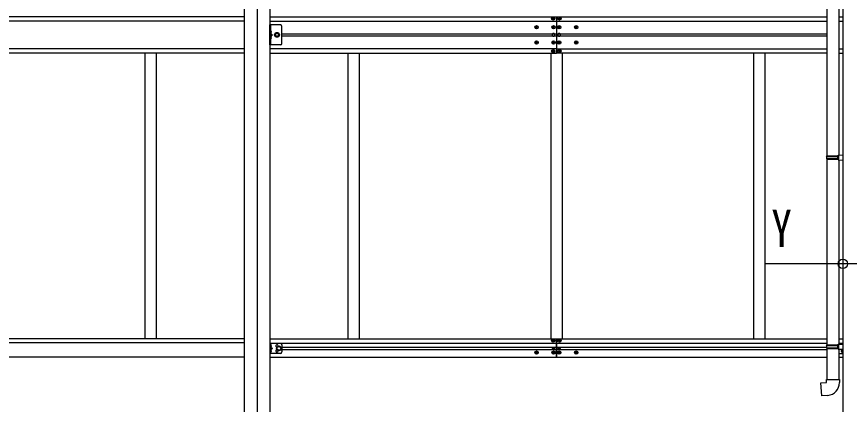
# Model space of a CAD drawing. Units: millimetres, scale not verified. Extents: x -16820 to 16820, y -11880 to 11880.
# Drawn here: x -6871 to -3933, y -6237 to -4869 of the extents above; entities that cross this region are included whole.
import ezdxf
from ezdxf.enums import TextEntityAlignment as Align

# ---------------------------------------------------------------- set-up
doc = ezdxf.new("R2010")
doc.units = ezdxf.units.MM
doc.header["$LTSCALE"] = 60
for name, color, linetype in [('0-3_YKK_12', 2, 'Continuous'), ('0-4_YKK_13', 4, 'Continuous'), ('0-5_YKK_A1', 4, 'Continuous'), ('0-6_YKK_D', 6, 'Continuous')]:
    doc.layers.add(name, color=color, linetype=linetype)
doc.styles.add('ＭＳ ゴシック', font='')
doc.styles.get('ＭＳ ゴシック').set_extended_font_data('MS Gothic')

msp = doc.modelspace()

# ---------------------------------------------------------------- linework, layer by layer
at = {"layer": '0-3_YKK_12'}
msp.add_line((-6022.92, -3973.81), (-6022.92, -6917.37), dxfattribs=at)
at = {"layer": '0-4_YKK_13'}
for p, q in [((-4012.12, -4243.44), (-4012.12, -5360.13)), ((-3970.12, -4246), (-3970.12, -5357.57)), ((-4976.42, -4874.89), (-4975.42, -4874.89)), ((-4954.42, -4874.89), (-4953.42, -4874.89)), ((-5940.72, -4898.39), (-5977.72, -4898.39)), ((-5975.22, -4898.39), (-5975.22, -4968.39)), ((-5935.72, -4963.39), (-5935.72, -4903.39)), ((-5974.72, -4928.39), (-5975.22, -4928.3)), ((-5975.22, -4928.39), (-5968.22, -4933.39)), ((-5975.22, -4933.39), (-5968.22, -4933.39)), ((-5975.22, -4938.39), (-5968.22, -4933.39)), ((-5974.72, -4920.39), (-5973.92, -4920.53)), ((-5974.72, -4928.39), (-5973.92, -4928.25)), ((-5035.42, -4906.89), (-5034.42, -4906.89)), ((-4975.42, -4906.89), (-4974.42, -4906.89)), ((-4955.42, -4906.89), (-4954.42, -4906.89)), ((-4895.42, -4906.89), (-4894.42, -4906.89)), ((-5974.72, -4946.39), (-5975.22, -4946.3)), ((-5974.72, -4938.39), (-5973.92, -4938.53)), ((-5974.72, -4946.39), (-5973.92, -4946.25)), ((-5035.42, -4960.89), (-5034.42, -4960.89)), ((-4975.42, -4960.89), (-4974.42, -4960.89)), ((-4955.42, -4960.89), (-4954.42, -4960.89)), ((-4895.42, -4960.89), (-4894.42, -4960.89)), ((-4976.42, -4991.89), (-4975.42, -4991.89)), ((-4954.42, -4991.89), (-4953.42, -4991.89)), ((-4014.12, -5362.13), (-4013.12, -5360.13)), ((-4014.12, -5362.13), (-3970.12, -5362.13)), ((-4014.12, -5362.13), (-4014.12, -5370.13)), ((-4014.12, -5370.13), (-3970.12, -5370.13)), ((-4014.12, -5370.13), (-4013.12, -5372.13)), ((-4013.12, -5360.13), (-3970.12, -5360.13)), ((-4013.12, -5372.13), (-3970.12, -5372.13)), ((-4012.12, -5372.13), (-4012.12, -6027.82)), ((-3974.6, -5362.13), (-3975.03, -5360.13)), ((-3972.12, -5357.63), (-3956.12, -5357.16)), ((-3972.12, -5359.63), (-3972.12, -5357.63)), ((-3972.12, -5359.63), (-3970.12, -5359.63)), ((-3972.12, -5374.63), (-3972.12, -5372.63)), ((-3972.12, -5374.63), (-3956.12, -5375.1)), ((-3970.12, -5374.69), (-3970.12, -6025.26)), ((-3956.12, -5357.16), (-3956.12, -5375.1)), ((-5977.72, -6022.39), (-5977.72, -6057.39)), ((-5940.72, -6022.39), (-5977.72, -6022.39)), ((-5975.22, -6022.39), (-5975.22, -6057.39)), ((-4979.42, -6012.89), (-4980.42, -6012.89)), ((-4976.42, -6011.89), (-4975.42, -6011.89)), ((-4957.42, -6011.89), (-4958.42, -6011.89)), ((-4954.42, -6012.89), (-4953.42, -6012.89)), ((-3970.12, -6022.39), (-3956.12, -6022.39)), ((-3958.62, -6022.39), (-3958.62, -6024.92)), ((-3956.12, -6022.39), (-3956.12, -6057.39)), ((-5974.72, -6034.89), (-5975.22, -6034.8)), ((-5975.22, -6039.89), (-5968.22, -6039.89)), ((-5974.72, -6026.89), (-5973.92, -6027.03)), ((-5974.72, -6034.89), (-5973.92, -6034.75)), ((-5974.72, -6044.89), (-5973.92, -6045.03)), ((-5935.72, -6027.39), (-5935.72, -6052.39)), ((-4978.15, -6038.98), (-4978.97, -6038.98)), ((-4975.69, -6039.8), (-4974.87, -6039.8)), ((-4958.15, -6039.8), (-4958.97, -6039.8)), ((-4955.69, -6038.98), (-4954.87, -6038.98)), ((-4014.12, -6029.82), (-4013.12, -6027.82)), ((-4014.12, -6029.82), (-3970.12, -6029.82)), ((-4014.12, -6029.82), (-4014.12, -6037.82)), ((-4014.12, -6037.82), (-3970.12, -6037.82)), ((-4014.12, -6037.82), (-4013.12, -6039.82)), ((-4013.12, -6027.82), (-3970.12, -6027.82)), ((-4013.12, -6039.82), (-3970.12, -6039.82)), ((-4012.12, -6039.82), (-4012.12, -6149.82)), ((-3974.6, -6029.82), (-3975.03, -6027.82)), ((-3972.12, -6025.32), (-3956.12, -6024.85)), ((-3972.12, -6027.32), (-3972.12, -6025.32)), ((-3972.12, -6027.32), (-3970.12, -6027.32)), ((-3972.12, -6042.32), (-3972.12, -6040.32)), ((-3972.12, -6042.32), (-3956.12, -6042.79)), ((-3970.12, -6042.37), (-3970.12, -6149.82)), ((-3961.8, -6042.62), (-3958.62, -6044.89)), ((-3959.12, -6044.89), (-3959.92, -6045.03)), ((-3958.62, -6042.71), (-3958.62, -6057.39)), ((-3956.12, -6024.85), (-3956.12, -6042.79)), ((-5940.72, -6057.39), (-5977.72, -6057.39)), ((-5974.72, -6052.89), (-5975.22, -6052.8)), ((-5974.72, -6052.89), (-5973.92, -6052.75)), ((-5038.42, -6054.39), (-5039.42, -6054.39)), ((-5035.42, -6055.39), (-5034.42, -6055.39)), ((-4978.42, -6054.39), (-4979.42, -6054.39)), ((-4975.42, -6055.39), (-4974.42, -6055.39)), ((-4958.42, -6055.39), (-4959.42, -6055.39)), ((-4955.42, -6054.39), (-4954.42, -6054.39)), ((-4898.42, -6055.39), (-4899.42, -6055.39)), ((-4895.42, -6054.39), (-4894.42, -6054.39)), ((-3970.12, -6057.39), (-3956.12, -6057.39)), ((-3959.12, -6052.89), (-3959.92, -6052.75)), ((-3959.12, -6052.89), (-3958.62, -6052.8)), ((-4014.12, -6149.82), (-3968.12, -6149.82)), ((-4014.12, -6159.82), (-4014.12, -6149.82)), ((-3968.12, -6149.82), (-3968.12, -6160.73))]:
    msp.add_line(p, q, dxfattribs=at)
for points in [[(-4979.42, -4875.89), (-4980.42, -4875.89), (-4980.42, -4874.89), (-4979.42, -4874.89)], [(-4978.42, -4873.89), (-4978.42, -4872.89), (-4977.42, -4872.89), (-4977.42, -4873.89)], [(-4977.42, -4876.89), (-4977.42, -4877.89), (-4978.42, -4877.89), (-4978.42, -4876.89)], [(-4975.42, -4874.89), (-4975.42, -4875.89), (-4976.42, -4875.89)], [(-4957.42, -4875.89), (-4958.42, -4875.89), (-4958.42, -4874.89), (-4957.42, -4874.89)], [(-4956.42, -4873.89), (-4956.42, -4872.89), (-4955.42, -4872.89), (-4955.42, -4873.89)], [(-4955.42, -4876.89), (-4955.42, -4877.89), (-4956.42, -4877.89), (-4956.42, -4876.89)], [(-4953.42, -4874.89), (-4953.42, -4875.89), (-4954.42, -4875.89)], [(-5940.72, -4968.39), (-5977.72, -4968.39), (-5977.72, -4898.39)], [(-5038.42, -4905.89), (-5039.42, -4905.89), (-5039.42, -4906.89), (-5038.42, -4906.89)], [(-5036.42, -4904.89), (-5036.42, -4903.89), (-5037.42, -4903.89), (-5037.42, -4904.89)], [(-5034.42, -4906.89), (-5034.42, -4905.89), (-5035.42, -4905.89)], [(-4978.42, -4905.89), (-4979.42, -4905.89), (-4979.42, -4906.89), (-4978.42, -4906.89)], [(-4976.42, -4904.89), (-4976.42, -4903.89), (-4977.42, -4903.89), (-4977.42, -4904.89)], [(-4974.42, -4906.89), (-4974.42, -4905.89), (-4975.42, -4905.89)], [(-4958.42, -4905.89), (-4959.42, -4905.89), (-4959.42, -4906.89), (-4958.42, -4906.89)], [(-4956.42, -4904.89), (-4956.42, -4903.89), (-4957.42, -4903.89), (-4957.42, -4904.89)], [(-4954.42, -4906.89), (-4954.42, -4905.89), (-4955.42, -4905.89)], [(-4898.42, -4905.89), (-4899.42, -4905.89), (-4899.42, -4906.89), (-4898.42, -4906.89)], [(-4896.42, -4904.89), (-4896.42, -4903.89), (-4897.42, -4903.89), (-4897.42, -4904.89)], [(-4894.42, -4906.89), (-4894.42, -4905.89), (-4895.42, -4905.89)], [(-5975.6, -4924.39), (-5974.97, -4923.21), (-5972.74, -4922.09)], [(-5975.6, -4924.39), (-5974.97, -4925.58), (-5972.74, -4926.69)], [(-5974.72, -4928.39), (-5974.72, -4920.39), (-5975.22, -4920.48), (-5975.22, -4928.3)], [(-5037.42, -4907.89), (-5037.42, -4908.89), (-5036.42, -4908.89), (-5036.42, -4907.89)], [(-4977.42, -4907.89), (-4977.42, -4908.89), (-4976.42, -4908.89), (-4976.42, -4907.89)], [(-4957.42, -4907.89), (-4957.42, -4908.89), (-4956.42, -4908.89), (-4956.42, -4907.89)], [(-4897.42, -4907.89), (-4897.42, -4908.89), (-4896.42, -4908.89), (-4896.42, -4907.89)], [(-5975.6, -4942.39), (-5974.97, -4941.21), (-5972.74, -4940.09)], [(-5975.6, -4942.39), (-5974.97, -4943.58), (-5972.74, -4944.69)], [(-5974.72, -4946.39), (-5974.72, -4938.39), (-5975.22, -4938.48), (-5975.22, -4946.3)], [(-5038.42, -4959.89), (-5039.42, -4959.89), (-5039.42, -4960.89), (-5038.42, -4960.89)], [(-5036.42, -4958.89), (-5036.42, -4957.89), (-5037.42, -4957.89), (-5037.42, -4958.89)], [(-5037.42, -4961.89), (-5037.42, -4962.89), (-5036.42, -4962.89), (-5036.42, -4961.89)], [(-5034.42, -4960.89), (-5034.42, -4959.89), (-5035.42, -4959.89)], [(-4978.42, -4959.89), (-4979.42, -4959.89), (-4979.42, -4960.89), (-4978.42, -4960.89)], [(-4976.42, -4958.89), (-4976.42, -4957.89), (-4977.42, -4957.89), (-4977.42, -4958.89)], [(-4977.42, -4961.89), (-4977.42, -4962.89), (-4976.42, -4962.89), (-4976.42, -4961.89)], [(-4974.42, -4960.89), (-4974.42, -4959.89), (-4975.42, -4959.89)], [(-4958.42, -4959.89), (-4959.42, -4959.89), (-4959.42, -4960.89), (-4958.42, -4960.89)], [(-4956.42, -4958.89), (-4956.42, -4957.89), (-4957.42, -4957.89), (-4957.42, -4958.89)], [(-4957.42, -4961.89), (-4957.42, -4962.89), (-4956.42, -4962.89), (-4956.42, -4961.89)], [(-4954.42, -4960.89), (-4954.42, -4959.89), (-4955.42, -4959.89)], [(-4898.42, -4959.89), (-4899.42, -4959.89), (-4899.42, -4960.89), (-4898.42, -4960.89)], [(-4896.42, -4958.89), (-4896.42, -4957.89), (-4897.42, -4957.89), (-4897.42, -4958.89)], [(-4897.42, -4961.89), (-4897.42, -4962.89), (-4896.42, -4962.89), (-4896.42, -4961.89)], [(-4894.42, -4960.89), (-4894.42, -4959.89), (-4895.42, -4959.89)], [(-4979.42, -4990.89), (-4980.42, -4990.89), (-4980.42, -4991.89), (-4979.42, -4991.89)], [(-4977.42, -4989.89), (-4977.42, -4988.89), (-4978.42, -4988.89), (-4978.42, -4989.89)], [(-4978.42, -4992.89), (-4978.42, -4993.89), (-4977.42, -4993.89), (-4977.42, -4992.89)], [(-4975.42, -4991.89), (-4975.42, -4990.89), (-4976.42, -4990.89)], [(-4957.42, -4990.89), (-4958.42, -4990.89), (-4958.42, -4991.89), (-4957.42, -4991.89)], [(-4955.42, -4989.89), (-4955.42, -4988.89), (-4956.42, -4988.89), (-4956.42, -4989.89)], [(-4956.42, -4992.89), (-4956.42, -4993.89), (-4955.42, -4993.89), (-4955.42, -4992.89)], [(-4953.42, -4991.89), (-4953.42, -4990.89), (-4954.42, -4990.89)], [(-3974.6, -5362.13), (-3974.6, -5370.13), (-3975.03, -5372.13)], [(-3972.12, -5372.63), (-3970.12, -5372.63), (-3970.12, -5359.63)], [(-4980.42, -6012.89), (-4980.42, -6011.89), (-4979.42, -6011.89)], [(-4978.42, -6010.89), (-4978.42, -6009.89), (-4977.42, -6009.89), (-4977.42, -6010.89)], [(-4977.42, -6013.89), (-4977.42, -6014.89), (-4978.42, -6014.89), (-4978.42, -6013.89)], [(-4975.42, -6011.89), (-4975.42, -6012.89), (-4976.42, -6012.89)], [(-4958.42, -6011.89), (-4958.42, -6012.89), (-4957.42, -6012.89)], [(-4955.42, -6010.89), (-4955.42, -6009.89), (-4956.42, -6009.89), (-4956.42, -6010.89)], [(-4956.42, -6013.89), (-4956.42, -6014.89), (-4955.42, -6014.89), (-4955.42, -6013.89)], [(-4953.42, -6012.89), (-4953.42, -6011.89), (-4954.42, -6011.89)], [(-5975.6, -6030.89), (-5974.97, -6029.71), (-5972.74, -6028.59)], [(-5975.6, -6030.89), (-5974.97, -6032.08), (-5972.74, -6033.19)], [(-5975.6, -6048.89), (-5974.97, -6047.71), (-5972.74, -6046.59)], [(-5975.6, -6048.89), (-5974.97, -6050.08), (-5972.74, -6051.19)], [(-5974.72, -6034.89), (-5974.72, -6026.89), (-5975.22, -6026.98), (-5975.22, -6034.8)], [(-5975.22, -6034.89), (-5968.22, -6039.89), (-5975.22, -6044.89)], [(-5974.72, -6052.89), (-5974.72, -6044.89), (-5975.22, -6044.98), (-5975.22, -6052.8)], [(-5036.42, -6053.39), (-5036.42, -6052.39), (-5037.42, -6052.39), (-5037.42, -6053.39)], [(-4978.97, -6038.98), (-4978.97, -6039.8), (-4978.15, -6039.8)], [(-4976.42, -6053.39), (-4976.42, -6052.39), (-4977.42, -6052.39), (-4977.42, -6053.39)], [(-4976.51, -6038.16), (-4976.51, -6037.34), (-4977.33, -6037.34), (-4977.33, -6038.16)], [(-4977.33, -6040.62), (-4977.33, -6041.44), (-4976.51, -6041.44), (-4976.51, -6040.62)], [(-4974.87, -6039.8), (-4974.87, -6038.98), (-4975.69, -6038.98)], [(-4958.97, -6039.8), (-4958.97, -6038.98), (-4958.15, -6038.98)], [(-4957.42, -6053.39), (-4957.42, -6052.39), (-4956.42, -6052.39), (-4956.42, -6053.39)], [(-4957.33, -6038.16), (-4957.33, -6037.34), (-4956.51, -6037.34), (-4956.51, -6038.16)], [(-4956.51, -6040.62), (-4956.51, -6041.44), (-4957.33, -6041.44), (-4957.33, -6040.62)], [(-4954.87, -6038.98), (-4954.87, -6039.8), (-4955.69, -6039.8)], [(-4897.42, -6053.39), (-4897.42, -6052.39), (-4896.42, -6052.39), (-4896.42, -6053.39)], [(-3974.6, -6029.82), (-3974.6, -6037.82), (-3975.03, -6039.82)], [(-3972.12, -6040.32), (-3970.12, -6040.32), (-3970.12, -6027.32)], [(-3958.24, -6048.89), (-3958.87, -6047.71), (-3961.1, -6046.59)], [(-3958.24, -6048.89), (-3958.87, -6050.08), (-3961.1, -6051.19)], [(-3959.12, -6052.89), (-3959.12, -6044.89), (-3958.62, -6044.98), (-3958.62, -6052.8)], [(-5039.42, -6054.39), (-5039.42, -6055.39), (-5038.42, -6055.39)], [(-5037.42, -6056.39), (-5037.42, -6057.39), (-5036.42, -6057.39), (-5036.42, -6056.39)], [(-5034.42, -6055.39), (-5034.42, -6054.39), (-5035.42, -6054.39)], [(-4979.42, -6054.39), (-4979.42, -6055.39), (-4978.42, -6055.39)], [(-4977.42, -6056.39), (-4977.42, -6057.39), (-4976.42, -6057.39), (-4976.42, -6056.39)], [(-4974.42, -6055.39), (-4974.42, -6054.39), (-4975.42, -6054.39)], [(-4959.42, -6055.39), (-4959.42, -6054.39), (-4958.42, -6054.39)], [(-4956.42, -6056.39), (-4956.42, -6057.39), (-4957.42, -6057.39), (-4957.42, -6056.39)], [(-4954.42, -6054.39), (-4954.42, -6055.39), (-4955.42, -6055.39)], [(-4899.42, -6055.39), (-4899.42, -6054.39), (-4898.42, -6054.39)], [(-4896.42, -6056.39), (-4896.42, -6057.39), (-4897.42, -6057.39), (-4897.42, -6056.39)], [(-4894.42, -6054.39), (-4894.42, -6055.39), (-4895.42, -6055.39)], [(-4009.2, -6205.56), (-4030.04, -6207.38), (-4034.04, -6161.56), (-4014.12, -6159.82)]]:
    msp.add_lwpolyline(points, dxfattribs=at)
for points in [[(-5960.23, -4933.39), (-5956.47, -4939.89), (-5948.97, -4939.89), (-5945.22, -4933.39), (-5948.97, -4926.89), (-5956.47, -4926.89)], [(-5945.72, -6047.4), (-5952.22, -6043.65), (-5952.22, -6036.14), (-5945.72, -6032.39), (-5939.22, -6036.14), (-5939.22, -6043.65)]]:
    msp.add_lwpolyline(points, close=True, dxfattribs=at)
for centre, radius in [((-4977.92, -4875.39), 5.9), ((-4955.92, -4875.39), 5.9), ((-5036.92, -4906.39), 5.9), ((-4976.92, -4906.39), 5.9), ((-4956.92, -4906.39), 5.9), ((-4896.92, -4906.39), 5.9), ((-5952.72, -4933.39), 8.5), ((-5952.72, -4933.39), 7.5), ((-5952.72, -4933.39), 6.5), ((-5952.72, -4933.39), 5.5), ((-5036.92, -4960.39), 5.9), ((-4976.92, -4960.39), 5.9), ((-4956.92, -4960.39), 5.9), ((-4896.92, -4960.39), 5.9), ((-4977.92, -4991.39), 5.9), ((-4955.92, -4991.39), 5.9), ((-4977.92, -6012.39), 5.9), ((-4955.92, -6012.39), 5.9), ((-5945.72, -6039.89), 8.5), ((-5945.72, -6039.89), 7.5), ((-5945.72, -6039.89), 6.5), ((-5036.92, -6054.89), 5.9), ((-4976.92, -6054.89), 5.9), ((-4976.92, -6039.39), 3.75), ((-4956.92, -6054.89), 5.9), ((-4956.92, -6039.39), 3.75), ((-4896.92, -6054.89), 5.9)]:
    msp.add_circle(centre, radius, dxfattribs=at)
for centre, radius, start, end in [((-4979.42, -4873.89), 1, 270, 0), ((-4979.42, -4876.89), 1, 0, 90), ((-4976.42, -4873.89), 1, 180, 270), ((-4976.42, -4876.89), 1, 90, 180), ((-4957.42, -4873.89), 1, 270, 0), ((-4957.42, -4876.89), 1, 0, 90), ((-4954.42, -4873.89), 1, 180, 270), ((-4954.42, -4876.89), 1, 90, 180), ((-5940.72, -4903.39), 5, 0, 90), ((-5038.42, -4904.89), 1, 270, 0), ((-5035.42, -4904.89), 1, 180, 270), ((-4978.42, -4904.89), 1, 270, 0), ((-4975.42, -4904.89), 1, 180, 270), ((-4958.42, -4904.89), 1, 270, 0), ((-4955.42, -4904.89), 1, 180, 270), ((-4898.42, -4904.89), 1, 270, 0), ((-4895.42, -4904.89), 1, 180, 270), ((-5974.07, -4921.42), 0.9, 32.05588, 80), ((-5974.07, -4927.37), 0.9, 280, 327.94412), ((-5978.82, -4924.39), 6.5, 327.94412, 32.05588), ((-5038.42, -4907.89), 1, 0, 90), ((-5035.42, -4907.89), 1, 90, 180), ((-4976.92, -4933.39), 5, 115.84193, 244.15807), ((-4976.92, -4933.39), 5, 64.15807, 115.84193), ((-4978.42, -4907.89), 1, 0, 90), ((-4975.42, -4907.89), 1, 90, 180), ((-4976.92, -4933.39), 5, 295.84193, 64.15807), ((-4956.92, -4933.39), 5, 115.84193, 244.15807), ((-4956.92, -4933.39), 5, 64.15807, 115.84193), ((-4958.42, -4907.89), 1, 0, 90), ((-4955.42, -4907.89), 1, 90, 180), ((-4956.92, -4933.39), 5, 295.84193, 64.15807), ((-4898.42, -4907.89), 1, 0, 90), ((-4895.42, -4907.89), 1, 90, 180), ((-5974.07, -4939.42), 0.9, 32.05588, 80), ((-5974.07, -4945.37), 0.9, 280, 327.94412), ((-5978.82, -4942.39), 6.5, 327.94412, 32.05588), ((-5940.72, -4963.39), 5, 270, 0), ((-5038.42, -4958.89), 1, 270, 0), ((-5038.42, -4961.89), 1, 0, 90), ((-5035.42, -4958.89), 1, 180, 270), ((-5035.42, -4961.89), 1, 90, 180), ((-4976.92, -4933.39), 5, 244.15807, 295.84193), ((-4978.42, -4958.89), 1, 270, 0), ((-4978.42, -4961.89), 1, 0, 90), ((-4975.42, -4958.89), 1, 180, 270), ((-4975.42, -4961.89), 1, 90, 180), ((-4956.92, -4933.39), 5, 244.15807, 295.84193), ((-4958.42, -4958.89), 1, 270, 0), ((-4958.42, -4961.89), 1, 0, 90), ((-4955.42, -4958.89), 1, 180, 270), ((-4955.42, -4961.89), 1, 90, 180), ((-4898.42, -4958.89), 1, 270, 0), ((-4898.42, -4961.89), 1, 0, 90), ((-4895.42, -4958.89), 1, 180, 270), ((-4895.42, -4961.89), 1, 90, 180), ((-4979.42, -4989.89), 1, 270, 0), ((-4979.42, -4992.89), 1, 0, 90), ((-4976.42, -4989.89), 1, 180, 270), ((-4976.42, -4992.89), 1, 90, 180), ((-4957.42, -4989.89), 1, 270, 0), ((-4957.42, -4992.89), 1, 0, 90), ((-4954.42, -4989.89), 1, 180, 270), ((-4954.42, -4992.89), 1, 90, 180), ((-5940.72, -6027.39), 5, 0, 90), ((-4979.42, -6010.89), 1, 270, 0), ((-4979.42, -6013.89), 1, 0, 90), ((-4976.42, -6010.89), 1, 180, 270), ((-4976.42, -6013.89), 1, 90, 180), ((-4957.42, -6010.89), 1, 270, 0), ((-4957.42, -6013.89), 1, 0, 90), ((-4954.42, -6010.89), 1, 180, 270), ((-4954.42, -6013.89), 1, 90, 180), ((-5974.07, -6027.92), 0.9, 32.05588, 80), ((-5974.07, -6033.87), 0.9, 280, 327.94412), ((-5974.07, -6045.92), 0.9, 32.05588, 80), ((-5974.07, -6051.87), 0.9, 280, 327.94412), ((-5978.82, -6030.89), 6.5, 327.94412, 32.05588), ((-5978.82, -6048.89), 6.5, 327.94412, 32.05588), ((-5952.72, -6031.39), 4.25, 353.70569, 265.23923), ((-5952.72, -6048.39), 4.25, 94.76077, 6.29431), ((-5940.72, -6052.39), 5, 270, 0), ((-4978.15, -6038.16), 0.82, 270, 0), ((-4978.15, -6040.62), 0.82, 0, 90), ((-4975.69, -6038.16), 0.82, 180, 270), ((-4975.69, -6040.62), 0.82, 90, 180), ((-4958.15, -6038.16), 0.82, 270, 0), ((-4958.15, -6040.62), 0.82, 0, 90), ((-4955.69, -6038.16), 0.82, 180, 270), ((-4955.69, -6040.62), 0.82, 90, 180), ((-3955.02, -6048.89), 6.5, 147.94412, 212.05588), ((-3959.77, -6045.92), 0.9, 100, 147.94412), ((-3959.77, -6051.87), 0.9, 212.05588, 260), ((-5038.42, -6053.39), 1, 270, 0), ((-5038.42, -6056.39), 1, 0, 90), ((-5035.42, -6053.39), 1, 180, 270), ((-5035.42, -6056.39), 1, 90, 180), ((-4978.42, -6053.39), 1, 270, 0), ((-4978.42, -6056.39), 1, 0, 90), ((-4975.42, -6053.39), 1, 180, 270), ((-4975.42, -6056.39), 1, 90, 180), ((-4958.42, -6053.39), 1, 270, 0), ((-4958.42, -6056.39), 1, 0, 90), ((-4955.42, -6053.39), 1, 180, 270), ((-4955.42, -6056.39), 1, 90, 180), ((-4898.42, -6053.39), 1, 270, 0), ((-4898.42, -6056.39), 1, 0, 90), ((-4895.42, -6053.39), 1, 180, 270), ((-4895.42, -6056.39), 1, 90, 180), ((-4013.12, -6160.73), 45, 275, 0)]:
    msp.add_arc(centre, radius, start, end, dxfattribs=at)
at = {"layer": '0-5_YKK_A1'}
for p, q in [((-6068.12, -3938.37), (-6068.12, -6817.37)), ((-5977.72, -3938.37), (-5977.72, -6817.37)), ((-3956.12, -3938.37), (-3956.12, -6817.37)), ((-6068.12, -4869.39), (-8877.92, -4869.39)), ((-5977.72, -4869.39), (-4966.92, -4869.39)), ((-4966.92, -4868.89), (-4966.92, -4998.89)), ((-4966.92, -4869.39), (-4011.92, -4869.39)), ((-3969.92, -4869.39), (-3956.12, -4869.39)), ((-6068.12, -4885.09), (-8877.92, -4885.09)), ((-5977.72, -4884.89), (-4966.92, -4884.89)), ((-4966.92, -4884.89), (-4011.92, -4884.89)), ((-3969.92, -4884.89), (-3956.12, -4884.89)), ((-5935.72, -4929.39), (-4966.92, -4929.39)), ((-4966.92, -4929.39), (-4011.92, -4929.39)), ((-4966.92, -4938.39), (-5935.72, -4938.39)), ((-4011.92, -4938.39), (-4966.92, -4938.39)), ((-6068.12, -4982.69), (-8877.92, -4982.69)), ((-4966.92, -4982.89), (-5977.72, -4982.89)), ((-4966.92, -4982.89), (-4011.92, -4982.89)), ((-3969.92, -4982.89), (-3956.12, -4982.89)), ((-6068.12, -4998.39), (-8877.92, -4998.39)), ((-6418.92, -4998.39), (-6418.92, -6005.89)), ((-6378.92, -4998.39), (-6378.92, -6005.89)), ((-5977.72, -4998.39), (-4966.92, -4998.39)), ((-5702.92, -4998.39), (-5702.92, -6005.89)), ((-5662.92, -4998.39), (-5662.92, -6005.89)), ((-4986.92, -4998.89), (-4986.92, -6005.89)), ((-4011.92, -4998.39), (-4966.92, -4998.39)), ((-4946.92, -4998.89), (-4946.92, -6005.89)), ((-4270.92, -4998.39), (-4270.92, -6005.89)), ((-4230.92, -4998.39), (-4230.92, -6005.89)), ((-3969.92, -4998.39), (-3956.12, -4998.39)), ((-6068.12, -6006.39), (-8877.92, -6006.39)), ((-6068.12, -6020.39), (-8877.92, -6020.39)), ((-5977.72, -6005.89), (-4966.92, -6005.89)), ((-5977.72, -6021.89), (-4966.92, -6021.89)), ((-4966.92, -6005.89), (-4011.92, -6005.89)), ((-4966.92, -6069.89), (-4966.92, -6005.89)), ((-4966.92, -6005.89), (-4966.92, -6069.89)), ((-4966.92, -6021.89), (-4011.92, -6021.89)), ((-3969.92, -6005.89), (-3956.12, -6005.89)), ((-3969.92, -6021.89), (-3956.12, -6021.89)), ((-5935.92, -6035.39), (-4966.92, -6035.39)), ((-5935.92, -6044.39), (-4966.92, -6044.39)), ((-4966.92, -6035.39), (-4014.12, -6035.39)), ((-4966.92, -6044.39), (-4011.92, -6044.39)), ((-6068.12, -6070.39), (-8877.92, -6070.39)), ((-5977.72, -6070.39), (-4966.92, -6070.39)), ((-4966.92, -6070.39), (-4011.92, -6070.39)), ((-3969.92, -6070.39), (-3956.12, -6070.39))]:
    msp.add_line(p, q, dxfattribs=at)
at = {"layer": '0-6_YKK_D'}
msp.add_lwpolyline([(-3865.72, -5741.46), (-3956.12, -5741.46), (-4228.12, -5741.46)], dxfattribs=at)
msp.add_circle((-3956.12, -5741.46), 17, dxfattribs=at)

# ---------------------------------------------------------------- texts
at = {"layer": '0-6_YKK_D', "style": 'ＭＳ ゴシック', "width": 0.8}
msp.add_text('Y', height=132, dxfattribs=at).set_placement((-4208.12, -5721.46), align=Align.BOTTOM_LEFT)

doc.saveas('drawing.dxf')
